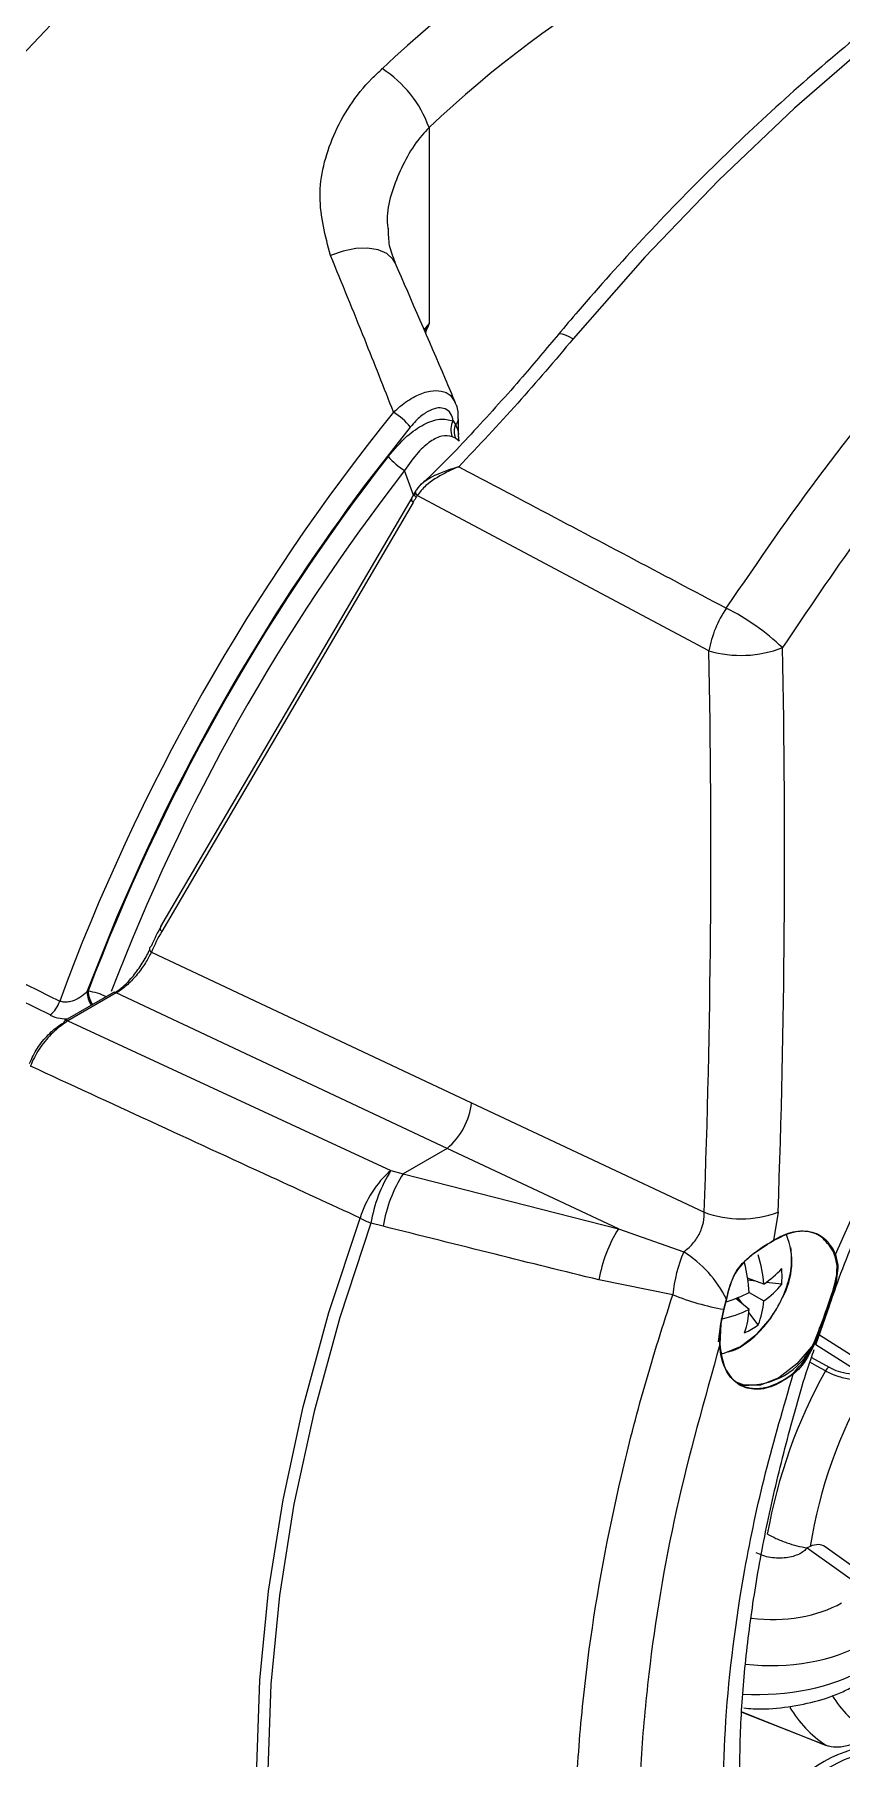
# Model space of a CAD drawing. Extents: x 16.5 to 113.1, y 4.4 to 84.5.
# Drawn here: x 86.073 to 87.51, y 6.19 to 9.26 of the extents above; entities that cross this region are included whole.
import ezdxf

# ---------------------------------------------------------------- set-up
doc = ezdxf.new("R2010")
doc.units = 0
doc.header["$MEASUREMENT"] = 0
doc.layers.add('OBJECT', color=7, linetype='CONTINUOUS')

msp = doc.modelspace()

# ---------------------------------------------------------------- linework, layer by layer
at = {"layer": 'OBJECT'}
for p, q in [((86.7757, 9.0946), (86.7757, 8.7452)), ((86.7668, 8.7344), (86.7757, 8.7452)), ((86.8186, 8.5725), (86.823, 8.5659)), ((86.8281, 8.5442), (86.8281, 8.5755)), ((86.7423, 8.5613), (86.676, 8.4768)), ((86.823, 8.5414), (86.8169, 8.5441)), ((86.8294, 8.5361), (86.823, 8.5414)), ((86.7486, 8.4382), (86.7322, 8.4838)), ((86.7448, 8.4354), (86.297, 7.6717)), ((86.7473, 8.4268), (86.2995, 7.6631)), ((86.7544, 8.4391), (86.7526, 8.436)), ((87.2741, 8.1628), (86.7544, 8.4391)), ((86.281, 7.6262), (86.8514, 7.3581)), ((86.2135, 7.5542), (86.1271, 7.5043)), ((86.2186, 7.5536), (86.1323, 7.5038)), ((86.1662, 7.5553), (86.1682, 7.5565)), ((86.8078, 7.2767), (86.2186, 7.5536)), ((86.1323, 7.5038), (86.7078, 7.2372)), ((86.8514, 7.3581), (87.2657, 7.1632)), ((87.4998, 7.0875), (87.6093, 7.3339)), ((86.8078, 7.2767), (86.7296, 7.2315)), ((87.1129, 7.1332), (86.8078, 7.2767)), ((86.7078, 7.2372), (86.7296, 7.2315)), ((86.7296, 7.2315), (87.1129, 7.1332)), ((87.3973, 7.1633), (87.3892, 7.1125)), ((86.6939, 7.138), (86.6721, 7.1435)), ((87.1129, 7.1332), (87.2293, 7.0925)), ((87.4956, 7.0935), (87.4954, 7.0939)), ((87.4984, 7.0872), (87.4956, 7.0935)), ((87.4969, 7.0939), (87.4967, 7.0943)), ((87.4969, 7.0939), (87.4998, 7.0875)), ((87.5025, 7.0684), (87.4984, 7.0872)), ((87.4998, 7.0875), (87.504, 7.0685)), ((87.5025, 7.0684), (87.5025, 7.0681)), ((87.504, 7.0682), (87.504, 7.0685)), ((87.2098, 7.0161), (87.0783, 7.0425)), ((87.3719, 7.035), (87.3431, 7.0458)), ((87.3576, 7.0404), (87.3437, 7.042)), ((87.4038, 7.0349), (87.3764, 7.0382)), ((87.3009, 6.9902), (87.3056, 7.0085)), ((87.3055, 7.0085), (87.3009, 6.9905)), ((87.3459, 6.9901), (87.3222, 7.0096)), ((87.3342, 6.9998), (87.3258, 7.011)), ((87.3459, 7.02), (87.3719, 7.0051)), ((87.2953, 6.9643), (87.3009, 6.9902)), ((87.3009, 6.9905), (87.2954, 6.9648)), ((87.362, 6.9625), (87.3455, 6.9846)), ((87.4646, 6.9267), (87.4861, 6.9883)), ((87.2954, 6.9648), (87.2914, 6.932)), ((87.2915, 6.932), (87.2954, 6.9644)), ((87.2954, 6.9644), (87.2937, 6.9281)), ((87.2937, 6.9273), (87.2953, 6.9639)), ((87.2953, 6.9643), (87.2953, 6.9639)), ((87.2957, 6.9641), (87.2957, 6.9645)), ((87.4709, 6.9447), (87.5618, 6.887)), ((87.4599, 6.9273), (87.4598, 6.9272)), ((87.4612, 6.9264), (87.4612, 6.9266)), ((87.5458, 6.8753), (87.4646, 6.9267)), ((87.4569, 6.9046), (87.4882, 6.8871)), ((87.3216, 6.8609), (87.3294, 6.8571)), ((87.3236, 6.8597), (87.3287, 6.8568)), ((87.4545, 6.5679), (87.4493, 6.5656)), ((87.4493, 6.5656), (87.5525, 6.4917)), ((87.5848, 6.4931), (87.4811, 6.5673)), ((87.3327, 6.2731), (87.4817, 6.2143)), ((87.3327, 6.273), (87.4823, 6.214)), ((87.4817, 6.2143), (87.4823, 6.214))]:
    msp.add_line(p, q, dxfattribs=at)
at = {"layer": 'OBJECT', "flags": 128}
for points in [[(87.39, 9.9907), (87.273, 9.9796), (87.1524, 9.9557), (87.0292, 9.919), (86.9039, 9.8698), (86.7775, 9.8084), (86.6506, 9.7351), (86.5242, 9.6506), (86.399, 9.5552), (86.2757, 9.4495), (86.1552, 9.3344), (86.0381, 9.2103)], [(88.9423, 9.8208), (88.8146, 9.8187), (88.6829, 9.8039), (88.5479, 9.7764), (88.4101, 9.7365), (88.2703, 9.6841), (88.1291, 9.6197), (87.9873, 9.5435), (87.8454, 9.4559), (87.7042, 9.3573), (87.5644, 9.2483), (87.4267, 9.1292), (87.2916, 9.0007), (87.16, 8.8635), (87.0323, 8.7182)], [(86.715, 8.8539), (86.7112, 8.8604), (86.7003, 8.8703), (86.6851, 8.877), (86.6663, 8.88), (86.6451, 8.8793), (86.6226, 8.8747), (86.6002, 8.8666)], [(87.006, 8.7263), (87.0061, 8.7265), (87.0062, 8.7265)], [(87.0062, 8.7265), (87.0086, 8.7277), (87.0127, 8.7275), (87.0181, 8.7257), (87.0248, 8.7226), (87.0323, 8.7182)], [(86.7537, 8.4496), (86.7526, 8.4488), (86.7521, 8.448), (86.7519, 8.4477), (86.7514, 8.4465), (86.7513, 8.4451), (86.7516, 8.4436), (86.7522, 8.4421), (86.7532, 8.4406), (86.7544, 8.4391)], [(86.2645, 7.7907), (86.2195, 7.6888), (86.1662, 7.5553)], [(86.2803, 7.636), (86.2791, 7.6352), (86.2782, 7.6342), (86.2777, 7.633), (86.2776, 7.6317), (86.2779, 7.6303), (86.2786, 7.6289), (86.2796, 7.6275), (86.281, 7.6262)], [(86.6529, 5.4119), (86.5974, 5.5163), (86.5515, 5.6309), (86.5155, 5.755), (86.4896, 5.8878), (86.474, 6.0285), (86.4688, 6.1761), (86.474, 6.3297), (86.4896, 6.4883), (86.5155, 6.651), (86.5515, 6.8166), (86.5974, 6.9842), (86.6529, 7.1527)], [(86.6721, 7.1435), (86.6167, 6.9754), (86.5709, 6.8082), (86.535, 6.6429), (86.5092, 6.4807), (86.4936, 6.3224), (86.4884, 6.1691), (86.4936, 6.0219), (86.5092, 5.8816), (86.535, 5.7491), (86.5709, 5.6253), (86.6167, 5.511), (86.6721, 5.4068)], [(87.301, 6.9905), (87.3011, 6.9905), (87.3012, 6.9904), (87.3012, 6.9903), (87.3013, 6.9903), (87.3012, 6.9902), (87.3011, 6.9902), (87.301, 6.9902), (87.3009, 6.9902)], [(87.3307, 6.9237), (87.3603, 6.9465), (87.3831, 6.9732)], [(87.296, 6.9116), (87.3012, 6.9123), (87.3307, 6.9237)], [(87.4598, 6.9272), (87.4308, 6.8932), (87.3986, 6.8684), (87.3663, 6.8552), (87.3369, 6.8548), (87.3225, 6.8604)], [(87.4817, 6.8804), (87.4663, 6.889), (87.4542, 6.8958)]]:
    msp.add_lwpolyline(points, dxfattribs=at)
at = {"layer": 'OBJECT'}
for centre, radius, start, end in [((88.1166, 7.6949), 2.0717, 106.5663, 133.4284), ((88.1359, 7.6577), 1.9787, 106.5663, 133.4284), ((86.5778, 9.023), 0.2104, 19.893, 57.0087), ((89.5945, 6.2602), 3.7045, 141.0762, 159.8067), ((86.6547, 8.4922), 0.1116, 38.2685, 58.8007), ((86.8478, 8.5564), 0.0333, 151.2185, 201.6711), ((86.851, 8.5536), 0.0306, 156.25, 203.4623), ((86.8152, 8.5762), 0.0129, 307.2563, 356.7742), ((89.5892, 6.2634), 3.6571, 142.1204, 159.2945), ((86.7973, 8.5904), 0.1249, 220.7024, 238.593), ((89.5796, 6.2688), 3.6075, 142.122, 159.0912), ((89.6074, 6.2522), 3.68, 142.8044, 155.2866), ((86.7567, 8.442), 0.00725, 161.2178, 234.9715), ((86.7517, 8.4327), 0.00739, 159.0725, 233.654), ((87.4663, 8.1283), 0.1952, 145.5835, 169.8017), ((87.1173, 7.8646), 0.4186, 46.541, 63.3316), ((87.3315, 8.3579), 0.2033, 253.5985, 291.2596), ((86.3039, 7.669), 0.00739, 159.0732, 233.653), ((86.2114, 7.5572), 0.0452, 182.4664, 214.6996), ((86.1565, 7.4574), 0.0998, 63.6925, 83.2323), ((86.2128, 7.5582), 0.0446, 182.2383, 214.9277), ((86.2156, 7.5496), 0.00508, 53.2194, 114.1353), ((86.0697, 7.5542), 0.0504, 307.8034, 342.4083), ((86.1296, 7.5006), 0.00443, 123.1547, 176.7683), ((86.1292, 7.4997), 0.00508, 53.2194, 114.1353), ((86.7275, 7.3721), 0.1247, 310.0893, 353.5497), ((86.8203, 7.104), 0.1744, 130.1928, 163.7873), ((86.92, 7.1026), 0.2513, 147.6279, 170.6485), ((86.9418, 7.0971), 0.2513, 147.6448, 170.6279), ((87.3314, 7.3394), 0.1881, 249.5483, 290.5093), ((86.8011, 7.4373), 0.3209, 242.4962, 246.296), ((87.3262, 6.9999), 0.2516, 147.9849, 170.2521), ((87.2951, 7.0742), 0.1268, 330.2414, 22.5035), ((87.4796, 6.9879), 0.2713, 157.3195, 174.036), ((87.1167, 6.9137), 0.2113, 26.6514, 57.7973), ((87.3888, 7.1124), 0.000417, 231.13, 17.2219), ((87.4958, 7.095), 0.0012, 248.8536, 319.3553), ((87.4122, 7.0571), 0.091, 6.9184, 23.8514), ((87.496, 7.0946), 0.0012, 247.9001, 319.2745), ((87.4121, 7.0571), 0.0911, 7.1114, 23.5612), ((87.0337, 6.9991), 0.313, 3.8349, 13.6658), ((87.1244, 7.0149), 0.2484, 4.6597, 16.8952), ((87.2872, 7.1644), 0.1546, 303.2263, 318.9735), ((87.2645, 7.0489), 0.14, 354.2686, 5.7314), ((87.4989, 7.0884), 0.00125, 247.6517, 315.9674), ((87.5031, 7.0695), 0.00128, 238.936, 311.7259), ((87.5032, 7.0692), 0.00128, 239.5455, 311.5854), ((87.2932, 7.1212), 0.1403, 304.1254, 322.044), ((87.3775, 7.4331), 0.4495, 248.0963, 260.1866), ((87.2101, 7.2962), 0.3077, 287.9542, 296.2028), ((87.2319, 7.0152), 0.1404, 337.9549, 355.8717), ((87.2039, 7.1021), 0.2208, 324.2814, 335.724), ((87.2397, 7.2145), 0.2484, 283.1025, 295.3376), ((87.1915, 6.9988), 0.1547, 341.025, 356.7707), ((87.2954, 6.9647), 0.000388, 264.777, 333.0848), ((87.2953, 6.9643), 0.000373, 263.5182, 335.2194), ((87.2954, 6.9644), 0.000379, 11.414, 74.3809), ((87.2803, 7.0761), 0.14, 294.2662, 305.7285), ((87.2936, 6.9277), 0.000398, 287.0948, 66.8666), ((87.343, 6.9855), 0.1306, 266.7117, 333.5409), ((87.4594, 6.9248), 0.00239, 41.097, 78.544), ((87.4594, 6.925), 0.00241, 41.4922, 78.2313), ((88.2982, 6.4259), 0.9345, 150.9023, 169.8895), ((87.4948, 6.8741), 0.0146, 117.2127, 154.5393), ((87.4227, 6.8743), 0.00185, 15.0229, 58.9052), ((88.2839, 6.4359), 0.8398, 149.7374, 170.9562), ((87.6596, 6.4052), 0.1952, 211.8033, 238.7954), ((87.6059, 6.3957), 0.2198, 211.4198, 235.5985), ((87.5937, 5.9863), 0.2291, 92.6609, 147.2994), ((87.6085, 5.9754), 0.2319, 92.8051, 148.5993)]:
    msp.add_arc(centre, radius, start, end, dxfattribs=at)
for centre, major_axis, ratio, start_param, end_param in [((86.3908, 8.766), (-0.2555, 0.4414), 0.719689, 3.529058, 3.556106), ((73.5291, 12.3593), (-8.7039, 15.04), 0.71887, 3.993498, 4.057946), ((73.468, 12.324), (-8.654, 14.9534), 0.719689, 3.993491, 4.057939), ((86.6482, 7.3407), (-0.2504, 0.4328), 0.716843, 0.38749, 0.495749), ((86.6421, 7.3372), (-0.2454, 0.4241), 0.719689, 0.387465, 0.495724), ((87.4494, 6.5162), (0.0301, 0.0521), 0.57554, 6.226636, 6.949696), ((87.3761, 6.5544), (0.1899, -0.0107), 0.611383, 4.608838, 5.532292), ((87.3735, 6.507), (0.2499, -0.0106), 0.603442, 4.601982, 5.523269), ((87.3735, 6.442), (0.2499, 0.0096), 0.549881, 4.537998, 5.476626)]:
    msp.add_ellipse(centre, major_axis=major_axis, ratio=ratio, start_param=start_param, end_param=end_param, dxfattribs=at)
for points, knots in [([(88.9232, 9.8279), (88.9017, 9.8283), (88.8398, 9.8295), (88.7347, 9.8226), (88.6073, 9.8036), (88.4772, 9.773), (88.3449, 9.7313), (88.2111, 9.6785), (88.0764, 9.6149), (87.9413, 9.5408), (87.8064, 9.4565), (87.6724, 9.3625), (87.5398, 9.2591), (87.4091, 9.1468), (87.281, 9.0261), (87.1581, 8.8997), (87.0671, 8.7984), (87.0178, 8.7403), (87.0062, 8.7265)], [0, 0, 0, 0, 0.035881, 0.103149, 0.170543, 0.238092, 0.305759, 0.373505, 0.4413, 0.509118, 0.576941, 0.644755, 0.712555, 0.780338, 0.848103, 0.91585, 0.98002, 1, 1, 1, 1]), ([(87.3052, 8.2386), (87.3622, 8.3221), (87.4765, 8.4893), (87.6653, 8.716), (87.8647, 8.9214), (88.0744, 9.1), (88.2913, 9.2507), (88.5119, 9.371), (88.7334, 9.4584), (88.9529, 9.5139), (89.1533, 9.535), (89.3337, 9.5305), (89.4392, 9.5108), (89.4919, 9.501)], [0, 0, 0, 0, 0.0947289, 0.1897538, 0.2844742, 0.3792526, 0.4743386, 0.5691143, 0.6628629, 0.7569108, 0.8506657, 0.9253324, 1, 1, 1, 1]), ([(89.5148, 9.3862), (89.4503, 9.3979), (89.3212, 9.4214), (89.1156, 9.417), (88.9049, 9.3834), (88.691, 9.3164), (88.4772, 9.2187), (88.267, 9.0917), (88.0636, 8.9363), (87.8686, 8.7563), (87.6941, 8.5643), (87.539, 8.3677), (87.4498, 8.2348), (87.4053, 8.1684)], [0, 0, 0, 0, 0.0941084, 0.1885081, 0.2826058, 0.3767764, 0.4712531, 0.5654204, 0.6584643, 0.7518055, 0.8448573, 0.9224279, 1, 1, 1, 1]), ([(86.6002, 8.8666), (86.5909, 8.9014), (86.5723, 8.9714), (86.6004, 9.084), (86.649, 9.1589), (86.6862, 9.1937), (86.6924, 9.1995)], [0, 0, 0, 0, 0.304165, 0.612213, 0.935018, 1, 1, 1, 1]), ([(86.7757, 9.0946), (86.7714, 9.0901), (86.7457, 9.0626), (86.7154, 9.0036), (86.6974, 8.9433), (86.7025, 8.9152), (86.7026, 8.9149)], [0, 0, 0, 0, 0.091034, 0.549562, 0.995396, 1, 1, 1, 1]), ([(86.716, 8.8542), (86.7117, 8.8641), (86.7035, 8.883), (86.7036, 8.9048), (86.7037, 8.9153)], [0, 0, 0, 0, 0.520738, 1, 1, 1, 1]), ([(86.7125, 8.5877), (86.6954, 8.6311), (86.6582, 8.7255), (86.6205, 8.8172), (86.6002, 8.8666)], [0, 0, 0, 0, 0.460735, 1, 1, 1, 1]), ([(86.8227, 8.6047), (86.8168, 8.6187), (86.7811, 8.7032), (86.7451, 8.7853), (86.715, 8.8538)], [0, 0, 0, 0, 0.165634, 1, 1, 1, 1]), ([(87.006, 8.7263), (86.985, 8.7011), (86.9367, 8.6432), (86.8584, 8.5567), (86.7979, 8.4923), (86.7648, 8.4619), (86.7615, 8.4589)], [0, 0, 0, 0, 0.276158, 0.633604, 0.963319, 1, 1, 1, 1]), ([(86.7678, 8.7323), (86.7679, 8.7324), (86.7697, 8.7357), (86.7723, 8.7398), (86.7749, 8.7439), (86.7755, 8.745), (86.7757, 8.7452)], [0, 0, 0, 0, 0.029578, 0.752123, 0.954864, 1, 1, 1, 1]), ([(86.7757, 8.7452), (86.7756, 8.745), (86.7734, 8.7396), (86.7713, 8.7342), (86.7692, 8.729)], [0, 0, 0, 0, 0.033975, 1, 1, 1, 1]), ([(87.0323, 8.7182), (86.9998, 8.6799), (86.9347, 8.603), (86.8641, 8.5282), (86.8286, 8.4906)], [0, 0, 0, 0, 0.498142, 1, 1, 1, 1]), ([(86.7125, 8.5877), (86.7175, 8.5922), (86.7306, 8.6042), (86.7532, 8.6181), (86.7775, 8.6264), (86.7981, 8.6265), (86.8142, 8.6197), (86.8197, 8.6094), (86.8222, 8.6045)], [0, 0, 0, 0, 0.119484, 0.319503, 0.500045, 0.670108, 0.842155, 1, 1, 1, 1]), ([(86.8277, 8.5755), (86.8278, 8.5841), (86.8279, 8.5945), (86.8229, 8.6029), (86.8221, 8.6043)], [0, 0, 0, 0, 0.830447, 1, 1, 1, 1]), ([(86.7026, 8.5089), (86.7136, 8.5217), (86.7337, 8.545), (86.7659, 8.5668), (86.7951, 8.5777), (86.8108, 8.5742), (86.8186, 8.5725)], [0, 0, 0, 0, 0.296309, 0.542641, 0.770962, 1, 1, 1, 1]), ([(86.8186, 8.5725), (86.8181, 8.5748), (86.8165, 8.5822), (86.8104, 8.5913), (86.799, 8.5962), (86.785, 8.5947), (86.7688, 8.5869), (86.754, 8.5749), (86.7455, 8.565), (86.7423, 8.5613)], [0, 0, 0, 0, 0.072611, 0.232464, 0.384311, 0.536497, 0.701328, 0.887553, 1, 1, 1, 1]), ([(86.823, 8.5659), (86.8255, 8.5603), (86.8286, 8.5531), (86.8277, 8.5456), (86.8275, 8.5441)], [0, 0, 0, 0, 0.792099, 1, 1, 1, 1]), ([(86.8169, 8.5441), (86.8109, 8.5452), (86.7989, 8.5472), (86.7774, 8.5362), (86.7541, 8.5158), (86.74, 8.4952), (86.7322, 8.4838)], [0, 0, 0, 0, 0.220289, 0.445216, 0.694221, 1, 1, 1, 1]), ([(86.8298, 8.5366), (86.8295, 8.5371), (86.8283, 8.539), (86.8286, 8.5419), (86.8289, 8.5441)], [0, 0, 0, 0, 0.250929, 1, 1, 1, 1]), ([(86.7537, 8.4496), (86.7574, 8.4543), (86.7666, 8.4659), (86.7902, 8.478), (86.8117, 8.4858), (86.8237, 8.4893), (86.8273, 8.4903), (86.8285, 8.4906), (86.8286, 8.4906)], [0, 0, 0, 0, 0.246968, 0.616294, 0.888223, 0.963535, 0.996187, 1, 1, 1, 1]), ([(86.8286, 8.4906), (86.8285, 8.4906), (86.8273, 8.4901), (86.819, 8.4866), (86.7981, 8.4766), (86.7714, 8.4608), (86.7592, 8.4453), (86.7544, 8.4391)], [0, 0, 0, 0, 0.00401, 0.038978, 0.268225, 0.708727, 1, 1, 1, 1]), ([(86.8286, 8.4906), (86.8708, 8.4684), (87.0296, 8.3844), (87.1885, 8.3004), (87.3052, 8.2386)], [0, 0, 0, 0, 0.2652137, 1, 1, 1, 1]), ([(86.7499, 8.4443), (86.7495, 8.4436), (86.7478, 8.4406), (86.7461, 8.4376), (86.7448, 8.4354)], [0, 0, 0, 0, 0.249988, 1, 1, 1, 1]), ([(86.7521, 8.448), (86.7515, 8.4472), (86.7507, 8.446), (86.7501, 8.4447), (86.75, 8.4442)], [0, 0, 0, 0, 0.703173, 1, 1, 1, 1]), ([(86.1006, 7.5143), (85.8179, 7.6559), (85.4134, 7.8584), (85.009, 8.061), (84.8874, 8.122)], [0, 0, 0, 0, 0.699038, 1, 1, 1, 1]), ([(85.264, 7.9669), (85.2794, 7.9592), (85.3561, 7.9207), (85.6406, 7.7781), (85.9099, 7.6431), (86.1178, 7.5389)], [0, 0, 0, 0, 0.0539192, 0.2695963, 1, 1, 1, 1]), ([(86.2174, 7.5551), (86.2219, 7.5582), (86.2328, 7.5657), (86.2495, 7.5841), (86.2654, 7.6065), (86.2743, 7.6225), (86.2777, 7.6301), (86.278, 7.6307)], [0, 0, 0, 0, 0.179919, 0.439567, 0.703799, 0.976542, 1, 1, 1, 1]), ([(86.281, 7.6262), (86.2777, 7.6199), (86.2712, 7.6073), (86.2564, 7.5865), (86.2393, 7.5681), (86.2262, 7.558), (86.2195, 7.5541), (86.2186, 7.5536)], [0, 0, 0, 0, 0.2451361, 0.4905004, 0.7303161, 0.9653444, 1, 1, 1, 1]), ([(86.1662, 7.5553), (86.1623, 7.5519), (86.1546, 7.5453), (86.142, 7.5393), (86.1326, 7.5372), (86.126, 7.5369), (86.1214, 7.5375), (86.1186, 7.5386), (86.1178, 7.5389)], [0, 0, 0, 0, 0.295538, 0.575717, 0.740309, 0.809194, 0.945638, 1, 1, 1, 1]), ([(86.0641, 7.4281), (86.0684, 7.4373), (86.0768, 7.4556), (86.097, 7.4797), (86.1138, 7.494), (86.1231, 7.4997), (86.1251, 7.5009)], [0, 0, 0, 0, 0.3048188, 0.6095293, 0.915797, 1, 1, 1, 1]), ([(86.1323, 7.5038), (86.1242, 7.4982), (86.108, 7.487), (86.0853, 7.461), (86.0719, 7.4386), (86.0668, 7.4258), (86.0658, 7.4232)], [0, 0, 0, 0, 0.30705, 0.614016, 0.922363, 1, 1, 1, 1]), ([(86.1006, 7.5143), (86.1007, 7.5143), (86.106, 7.5116), (86.1163, 7.5079), (86.1277, 7.5075), (86.1322, 7.5073)], [0, 0, 0, 0, 0.014316, 0.602623, 1, 1, 1, 1]), ([(86.6529, 7.1527), (86.6, 7.177), (86.4043, 7.2671), (86.2086, 7.3573), (86.0658, 7.4232)], [0, 0, 0, 0, 0.269854, 1, 1, 1, 1]), ([(87.4861, 6.9883), (87.4917, 7.0047), (87.5126, 7.0659), (87.5562, 7.1703), (87.5999, 7.269), (87.6276, 7.3219), (87.6332, 7.3326)], [0, 0, 0, 0, 0.140985, 0.524552, 0.903474, 1, 1, 1, 1]), ([(87.2293, 7.0925), (87.2311, 7.0938), (87.2389, 7.0995), (87.2513, 7.1128), (87.2621, 7.1337), (87.2659, 7.1512), (87.2658, 7.1606), (87.2657, 7.1632)], [0, 0, 0, 0, 0.080942, 0.365196, 0.637408, 0.898731, 1, 1, 1, 1]), ([(87.0783, 7.0425), (87.0166, 7.0576), (86.8884, 7.0893), (86.7604, 7.1213), (86.6939, 7.138)], [0, 0, 0, 0, 0.480479, 1, 1, 1, 1]), ([(87.4954, 7.0939), (87.4891, 7.1032), (87.4764, 7.1218), (87.4459, 7.1313), (87.4153, 7.127), (87.3959, 7.1162), (87.3885, 7.112)], [0, 0, 0, 0, 0.276327, 0.552666, 0.828652, 1, 1, 1, 1]), ([(87.3892, 7.1125), (87.4013, 7.1187), (87.4254, 7.1311), (87.4591, 7.1298), (87.4833, 7.1162), (87.493, 7.1004), (87.4967, 7.0943)], [0, 0, 0, 0, 0.275398, 0.550788, 0.82642, 1, 1, 1, 1]), ([(87.3885, 7.112), (87.3754, 7.1042), (87.3508, 7.0894), (87.3192, 7.0572), (87.31, 7.0276), (87.3064, 7.012), (87.3055, 7.0085)], [0, 0, 0, 0, 0.352536, 0.661543, 0.924398, 1, 1, 1, 1]), ([(87.3056, 7.0085), (87.3096, 7.0252), (87.3167, 7.0547), (87.3483, 7.0876), (87.3742, 7.1031), (87.3871, 7.1112), (87.3892, 7.1125)], [0, 0, 0, 0, 0.353797, 0.623722, 0.940059, 1, 1, 1, 1]), ([(87.3296, 6.9228), (87.3349, 6.9262), (87.3502, 6.9359), (87.3739, 6.9592), (87.3975, 6.9932), (87.4141, 7.0308), (87.4231, 7.0682), (87.4212, 7.0898), (87.4202, 7.1003)], [0, 0, 0, 0, 0.0971003, 0.2801454, 0.4629363, 0.6457872, 0.8296538, 1, 1, 1, 1]), ([(87.4599, 6.9273), (87.4661, 6.9428), (87.4782, 6.9733), (87.4935, 7.0174), (87.5023, 7.0474), (87.5024, 7.063), (87.5025, 7.0681)], [0, 0, 0, 0, 0.307575, 0.605515, 0.870212, 1, 1, 1, 1]), ([(87.504, 7.0682), (87.5029, 7.0557), (87.5008, 7.0308), (87.4842, 6.9872), (87.4716, 6.9507), (87.4635, 6.9319), (87.4612, 6.9266)], [0, 0, 0, 0, 0.309279, 0.616002, 0.891249, 1, 1, 1, 1]), ([(87.2098, 5.2802), (87.1904, 5.314), (87.1517, 5.3815), (87.1064, 5.5011), (87.071, 5.6339), (87.0481, 5.7748), (87.0364, 5.9193), (87.0344, 6.0665), (87.0421, 6.2218), (87.0643, 6.4292), (87.1039, 6.6416), (87.1582, 6.854), (87.1926, 6.962), (87.2098, 7.0161)], [0, 0, 0, 0, 0.088765, 0.177531, 0.269417, 0.361303, 0.442441, 0.523579, 0.607061, 0.690543, 0.843256, 0.921628, 1, 1, 1, 1]), ([(87.2937, 6.9273), (87.266, 6.8289), (87.2098, 6.6298), (87.1698, 6.3834), (87.1518, 6.1885), (87.1468, 6.0411), (87.1508, 5.899), (87.1682, 5.7278), (87.2079, 5.5354), (87.2649, 5.4149), (87.2937, 5.3539)], [0, 0, 0, 0, 0.1583078, 0.3203927, 0.4074998, 0.494607, 0.5842284, 0.6738497, 0.8349381, 1, 1, 1, 1]), ([(87.2937, 6.9281), (87.2955, 6.9146), (87.2991, 6.8875), (87.319, 6.8604), (87.3471, 6.8473), (87.3813, 6.8503), (87.4078, 6.8637), (87.4216, 6.8743), (87.4237, 6.8759)], [0, 0, 0, 0, 0.193231, 0.386467, 0.579539, 0.772364, 0.965005, 1, 1, 1, 1]), ([(87.4245, 6.8748), (87.4125, 6.8668), (87.3886, 6.8507), (87.3534, 6.8455), (87.3236, 6.8555), (87.3025, 6.8807), (87.2949, 6.9079), (87.2939, 6.9246), (87.2937, 6.9273)], [0, 0, 0, 0, 0.192554, 0.385108, 0.577706, 0.770473, 0.963486, 1, 1, 1, 1]), ([(87.309, 6.9147), (87.3132, 6.9157), (87.3201, 6.9174), (87.3269, 6.9213), (87.3296, 6.9228)], [0, 0, 0, 0, 0.606776, 1, 1, 1, 1]), ([(87.5766, 5.4815), (87.5731, 5.4838), (87.5494, 5.499), (87.5117, 5.5372), (87.4642, 5.5969), (87.4242, 5.6669), (87.3913, 5.7456), (87.3652, 5.833), (87.3458, 5.9286), (87.3333, 6.0325), (87.3281, 6.1434), (87.3304, 6.2598), (87.3403, 6.3806), (87.3578, 6.5056), (87.3825, 6.6348), (87.4155, 6.7675), (87.4421, 6.8627), (87.4598, 6.9131), (87.4617, 6.9184)], [0, 0, 0, 0, 0.0134075, 0.0889038, 0.162782, 0.2344641, 0.3043296, 0.3724693, 0.4412012, 0.5103493, 0.579548, 0.6482425, 0.716144, 0.7837739, 0.8522937, 0.9217467, 0.9917046, 1, 1, 1, 1]), ([(87.4237, 6.8759), (87.434, 6.8868), (87.4481, 6.9018), (87.4573, 6.9218), (87.4598, 6.9272)], [0, 0, 0, 0, 0.730795, 1, 1, 1, 1]), ([(87.4612, 6.9264), (87.4539, 6.9119), (87.444, 6.892), (87.4286, 6.8785), (87.4245, 6.8748)], [0, 0, 0, 0, 0.729925, 1, 1, 1, 1]), ([(87.562, 6.8645), (87.5619, 6.8645), (87.5588, 6.8639), (87.549, 6.8629), (87.5301, 6.864), (87.5069, 6.8692), (87.4908, 6.8755), (87.4835, 6.8794), (87.4817, 6.8804)], [0, 0, 0, 0, 0.008302, 0.153519, 0.438823, 0.69828, 0.92379, 1, 1, 1, 1]), ([(87.4882, 6.8871), (87.4897, 6.8862), (87.4958, 6.883), (87.5095, 6.8781), (87.5286, 6.8746), (87.5401, 6.8751), (87.5458, 6.8753)], [0, 0, 0, 0, 0.092744, 0.368061, 0.68841, 1, 1, 1, 1]), ([(87.4245, 5.5449), (87.4147, 5.5638), (87.377, 5.6361), (87.3287, 5.786), (87.2978, 6.0072), (87.2992, 6.2568), (87.3288, 6.4904), (87.3728, 6.699), (87.4072, 6.816), (87.4245, 6.8748)], [0, 0, 0, 0, 0.062214, 0.238483, 0.419893, 0.595629, 0.776478, 0.887615, 1, 1, 1, 1]), ([(87.3783, 6.59), (87.3832, 6.5874), (87.394, 6.5817), (87.4125, 6.5744), (87.4324, 6.5682), (87.4433, 6.5665), (87.4493, 6.5656)], [0, 0, 0, 0, 0.221256, 0.475946, 0.713882, 1, 1, 1, 1]), ([(87.4493, 6.5656), (87.4474, 6.5634), (87.4437, 6.5592), (87.4349, 6.554), (87.4243, 6.5499), (87.4116, 6.5474), (87.398, 6.5467), (87.3838, 6.548), (87.37, 6.5512), (87.3621, 6.5548), (87.3581, 6.5566)], [0, 0, 0, 0, 0.112477, 0.225057, 0.347499, 0.470284, 0.600653, 0.730921, 0.866005, 1, 1, 1, 1]), ([(87.3361, 6.2804), (87.3417, 6.2798), (87.3655, 6.2774), (87.4091, 6.2807), (87.4634, 6.2905), (87.5066, 6.3053), (87.5296, 6.3176), (87.5378, 6.322)], [0, 0, 0, 0, 0.080722, 0.337051, 0.594292, 0.854494, 1, 1, 1, 1]), ([(87.4817, 6.2143), (87.4835, 6.2137), (87.4908, 6.2112), (87.5069, 6.21), (87.5301, 6.2151), (87.549, 6.2254), (87.5588, 6.2337), (87.5619, 6.2368), (87.562, 6.237)], [0, 0, 0, 0, 0.07621, 0.30172, 0.561176, 0.846482, 0.991697, 1, 1, 1, 1])]:
    msp.add_open_spline(points, degree=3, knots=knots, dxfattribs=at)

doc.saveas('drawing.dxf')
